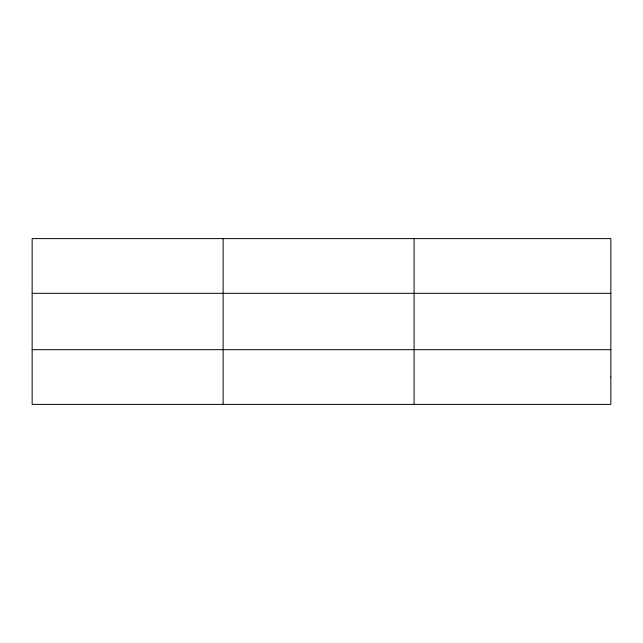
<?xml version="1.0" encoding="UTF-8"?>
<svg xmlns="http://www.w3.org/2000/svg" width="643" height="643" viewBox="0 0 643 643"><rect width="100%" height="100%" fill="white"/><g stroke="black" fill="none" stroke-linecap="round" stroke-linejoin="round"><path stroke-width="0.96" d="M223.121 404.391L223.121 238.609M414.092 404.391L414.092 238.609M32.15 293.321L610.85 293.321M32.15 349.679L610.85 349.679M610.85 377.039L610.85 404.391L32.15 404.391L32.15 238.609L610.85 238.609L610.85 377.039"/></g></svg>
